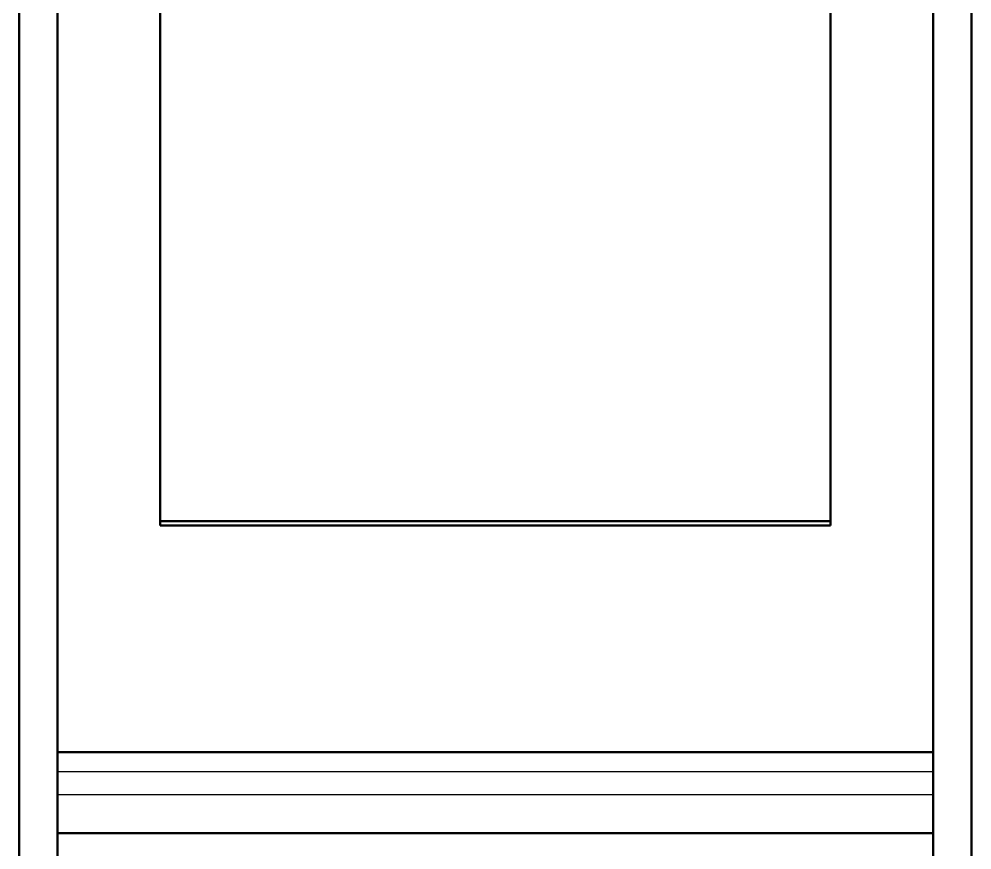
# Model space of a CAD drawing. Header units: millimetres. Extents: x 6750 to 121550, y -28210 to 66060.
# Drawn here: x 15995.78 to 16030.59, y 16153.88 to 16184.22 of the extents above; entities that cross this region are included whole.
import ezdxf

# ---------------------------------------------------------------- set-up
doc = ezdxf.new("R2010")
doc.units = ezdxf.units.MM
doc.layers.add('1', color=7, linetype='Continuous')

# ---------------------------------------------------------------- blocks, each defined once
blk = doc.blocks.new('s7-1513')
at = {"layer": '1', "color": 7, "linetype": 'Continuous', "lineweight": 50}
for p, q in [((15386.12, 16329.585), (15386.12, 16390.709)), ((15387.52, 16347.325), (15387.52, 16390.709)), ((15419.52, 16347.325), (15419.52, 16390.709)), ((15420.92, 16329.585), (15420.92, 16390.709)), ((15391.27, 16385.542), (15391.27, 16355.759)), ((15415.77, 16385.542), (15415.77, 16355.759)), ((15391.27, 16355.759), (15391.27, 16355.601)), ((15415.77, 16355.759), (15391.27, 16355.759)), ((15415.77, 16355.759), (15415.77, 16355.601)), ((15415.77, 16355.601), (15391.27, 16355.601)), ((15419.52, 16347.325), (15387.52, 16347.325)), ((15387.52, 16346.6), (15387.52, 16347.325)), ((15419.52, 16346.6), (15419.52, 16347.325)), ((15420.92, 16347.373), (15420.933, 16347.373)), ((15420.92, 16346.913), (15420.933, 16346.913)), ((15387.52, 16344.362), (15387.52, 16345.77)), ((15419.52, 16344.362), (15419.52, 16345.77)), ((15387.52, 16330.509), (15387.52, 16344.362)), ((15419.52, 16344.362), (15387.52, 16344.362)), ((15419.52, 16330.509), (15419.52, 16344.362))]:
    blk.add_line(p, q, dxfattribs=at)
at = {"layer": '1', "color": 7, "linetype": 'Continuous', "lineweight": 25}
for p, q in [((15419.52, 16346.6), (15387.52, 16346.6)), ((15419.52, 16345.77), (15387.52, 16345.77))]:
    blk.add_line(p, q, dxfattribs=at)
at = {"layer": '1', "color": 7, "linetype": 'Continuous', "lineweight": 50}
for points in [[(15387.52, 16345.77), (15387.52, 16346.408), (15387.52, 16346.6)], [(15419.52, 16345.77), (15419.52, 16346.408), (15419.52, 16346.6)]]:
    blk.add_rational_spline(points, [0.553573576315, 0.446426423685, 0.553573576315], degree=2, dxfattribs=at)

msp = doc.modelspace()

# ---------------------------------------------------------------- block references
msp.add_blockref('s7-1513', (609.661, -189.877))

doc.saveas('drawing.dxf')
